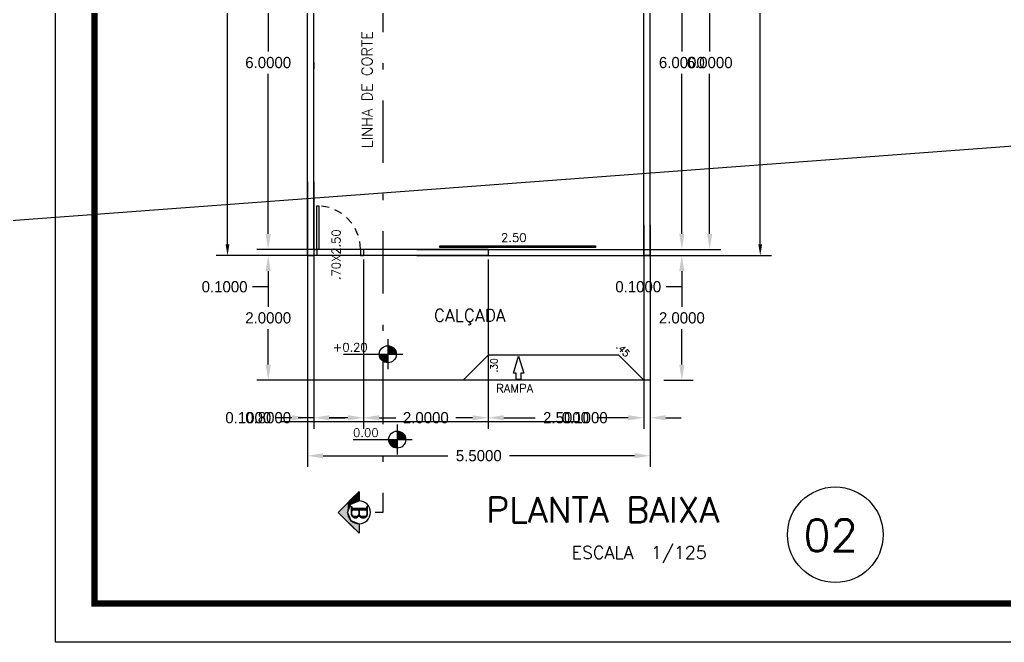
# Model space of a CAD drawing. Extents: x 1223 to 2114, y 507 to 973.
# Drawn here: x 1572.47 to 1588.27, y 606.01 to 616 of the extents above; entities that cross this region are included whole.
import ezdxf

# ---------------------------------------------------------------- set-up
doc = ezdxf.new("R2010")
doc.units = 0
doc.header["$MEASUREMENT"] = 0
doc.linetypes.add('DASHDOTX2', pattern=[2, 1, -0.5, 0, -0.5])
doc.linetypes.add('HIDDEN2', pattern=[0.1875, 0.125, -0.0625])
doc.layers.get('0').update_dxf_attribs({"linetype": 'CONTINUOUS'})
doc.layers.get('DEFPOINTS').update_dxf_attribs({"linetype": 'CONTINUOUS'})
for name, color, linetype in [('DIVERSOS', 2, 'CONTINUOUS'), ('JANELAS', 8, 'CONTINUOUS'), ('JANELAS_INTERNO', 2, 'CONTINUOUS'), ('PAREDE', 2, 'CONTINUOUS'), ('PAREDES', 2, 'CONTINUOUS'), ('PORTAS', 4, 'CONTINUOUS'), ('PROJECAO', 7, 'HIDDEN2')]:
    doc.layers.add(name, color=color, linetype=linetype)
doc.styles.add('PADRAO_TXT', font='romans.shx')
doc.styles.add('PADRAO_TXT2', font='romant', dxfattribs={"height": 0.6})
doc.styles.add('ROMANS', font='romans', dxfattribs={"height": 0.1})
doc.dimstyles.get("Standard").update_dxf_attribs({"dimtxt": 0.18, "dimasz": 0.18, "dimexe": 0.18, "dimexo": 0.0625, "dimgap": 0.09, "dimtad": 0, "dimtih": 1, "dimtoh": 1, "dimdec": 4, "dimzin": 0, "dimdsep": 46, "dimtxsty": 'Standard', "dimcen": 0.09, "dimadec": 0, "dimazin": 0, "dimtfac": 1, "dimtdec": 4, "dimtofl": 0, "dimtmove": 0, "dimatfit": 3, "dimfxl": 0, "dimtolj": 1, "dimtzin": 0, "dimarcsym": 0})

# ---------------------------------------------------------------- blocks, each defined once
blk = doc.blocks.new('*D529')
at = {"layer": 'DEFPOINTS', "color": 0, "transparency": 16777216}
for p in [(1578.782, 612.315), (1578.782, 612.215), (1583.098, 612.215)]:
    blk.add_point(p, dxfattribs=at)
at = {"layer": 'PAREDE', "color": 7, "lineweight": -2, "transparency": 16777216}
for p, q in [((1583.098, 612.565), (1583.098, 612.815)), ((1583.098, 611.965), (1583.098, 611.715)), ((1583.098, 611.715), (1582.848, 611.715))]:
    blk.add_line(p, q, dxfattribs=at)
at = {"layer": 'PAREDE', "color": 0, "lineweight": -2, "transparency": 16777216}
for p, q in [((1578.844, 612.315), (1583.278, 612.315)), ((1578.844, 612.215), (1583.278, 612.215))]:
    blk.add_line(p, q, dxfattribs=at)
at = {"layer": 'PAREDE', "color": 7, "transparency": 16777216}
for points in [[(1583.056, 612.565), (1583.14, 612.565), (1583.098, 612.315)], [(1583.056, 611.965), (1583.14, 611.965), (1583.098, 612.215)]]:
    blk.add_solid(points, dxfattribs=at)
at = {"layer": 'PAREDE', "color": 0, "transparency": 16777216, "insert": (1582.398, 611.715), "char_height": 0.18, "attachment_point": 5}
blk.add_mtext('\\A1;0.1000', dxfattribs=at)
blk = doc.blocks.new('*D531')
at = {"layer": 'DEFPOINTS', "color": 0, "transparency": 16777216}
for p in [(1577.089, 611.215), (1582.589, 611.215), (1577.089, 609.002)]:
    blk.add_point(p, dxfattribs=at)
at = {"layer": 'PAREDE', "color": 0, "lineweight": -2, "transparency": 16777216}
for p, q in [((1577.089, 611.153), (1577.089, 608.822)), ((1582.589, 611.153), (1582.589, 608.822))]:
    blk.add_line(p, q, dxfattribs=at)
at = {"layer": 'PAREDE', "color": 7, "lineweight": -2, "transparency": 16777216}
for p, q in [((1577.339, 609.002), (1579.344, 609.002)), ((1582.339, 609.002), (1580.334, 609.002))]:
    blk.add_line(p, q, dxfattribs=at)
at = {"layer": 'PAREDE', "color": 7, "transparency": 16777216}
for points in [[(1577.339, 609.043), (1577.339, 608.96), (1577.089, 609.002)], [(1582.339, 609.043), (1582.339, 608.96), (1582.589, 609.002)]]:
    blk.add_solid(points, dxfattribs=at)
at = {"layer": 'PAREDE', "color": 0, "transparency": 16777216, "insert": (1579.839, 609.002), "char_height": 0.18, "attachment_point": 5}
blk.add_mtext('\\A1;5.5000', dxfattribs=at)
blk = doc.blocks.new('*D532')
at = {"layer": 'DEFPOINTS', "color": 0, "transparency": 16777216}
for p in [(1578.782, 612.215), (1582.747, 610.215), (1583.098, 610.215)]:
    blk.add_point(p, dxfattribs=at)
at = {"layer": 'PAREDE', "color": 0, "lineweight": -2, "transparency": 16777216}
for p, q in [((1578.844, 612.215), (1583.278, 612.215)), ((1582.809, 610.215), (1583.278, 610.215))]:
    blk.add_line(p, q, dxfattribs=at)
at = {"layer": 'PAREDE', "color": 7, "lineweight": -2, "transparency": 16777216}
for p, q in [((1583.098, 611.965), (1583.098, 611.395)), ((1583.098, 610.465), (1583.098, 611.035))]:
    blk.add_line(p, q, dxfattribs=at)
at = {"layer": 'PAREDE', "color": 7, "transparency": 16777216}
for points in [[(1583.056, 611.965), (1583.14, 611.965), (1583.098, 612.215)], [(1583.056, 610.465), (1583.14, 610.465), (1583.098, 610.215)]]:
    blk.add_solid(points, dxfattribs=at)
at = {"layer": 'PAREDE', "color": 0, "transparency": 16777216, "insert": (1583.098, 611.215), "char_height": 0.18, "attachment_point": 5}
blk.add_mtext('\\A1;2.0000', dxfattribs=at)
blk = doc.blocks.new('*D533')
at = {"layer": 'DEFPOINTS', "color": 0, "transparency": 16777216}
for p in [(1582.489, 612.774), (1579.989, 612.215), (1579.989, 609.612)]:
    blk.add_point(p, dxfattribs=at)
at = {"layer": 'PAREDE', "color": 0, "lineweight": -2, "transparency": 16777216}
for p, q in [((1582.489, 612.712), (1582.489, 609.432)), ((1579.989, 612.153), (1579.989, 609.432))]:
    blk.add_line(p, q, dxfattribs=at)
at = {"layer": 'PAREDE', "color": 7, "lineweight": -2, "transparency": 16777216}
for p, q in [((1580.239, 609.612), (1580.744, 609.612)), ((1582.239, 609.612), (1581.734, 609.612))]:
    blk.add_line(p, q, dxfattribs=at)
at = {"layer": 'PAREDE', "color": 7, "transparency": 16777216}
for points in [[(1580.239, 609.653), (1580.239, 609.57), (1579.989, 609.612)], [(1582.239, 609.653), (1582.239, 609.57), (1582.489, 609.612)]]:
    blk.add_solid(points, dxfattribs=at)
at = {"layer": 'PAREDE', "color": 0, "transparency": 16777216, "insert": (1581.239, 609.612), "char_height": 0.18, "attachment_point": 5}
blk.add_mtext('\\A1;2.5000', dxfattribs=at)
blk = doc.blocks.new('*D538')
at = {"layer": 'DEFPOINTS', "color": 0, "transparency": 16777216}
for p in [(1582.489, 612.774), (1582.589, 612.774), (1582.489, 609.612)]:
    blk.add_point(p, dxfattribs=at)
at = {"layer": 'PAREDE', "color": 0, "lineweight": -2, "transparency": 16777216}
for p, q in [((1582.489, 612.712), (1582.489, 609.432)), ((1582.589, 612.712), (1582.589, 609.432))]:
    blk.add_line(p, q, dxfattribs=at)
at = {"layer": 'PAREDE', "color": 7, "lineweight": -2, "transparency": 16777216}
for p, q in [((1582.239, 609.612), (1581.989, 609.612)), ((1582.839, 609.612), (1583.089, 609.612))]:
    blk.add_line(p, q, dxfattribs=at)
at = {"layer": 'PAREDE', "color": 7, "transparency": 16777216}
for points in [[(1582.239, 609.653), (1582.239, 609.57), (1582.489, 609.612)], [(1582.839, 609.653), (1582.839, 609.57), (1582.589, 609.612)]]:
    blk.add_solid(points, dxfattribs=at)
at = {"layer": 'PAREDE', "color": 0, "transparency": 16777216, "insert": (1581.539, 609.612), "char_height": 0.18, "attachment_point": 5}
blk.add_mtext('\\A1;0.1000', dxfattribs=at)
blk = doc.blocks.new('*D553')
at = {"layer": 'DEFPOINTS', "color": 0, "transparency": 16777216}
for p in [(1578.589, 612.215), (1576.459, 610.215), (1578.589, 610.215)]:
    blk.add_point(p, dxfattribs=at)
at = {"layer": 'PAREDE', "color": 0, "lineweight": -2, "transparency": 16777216}
for p, q in [((1578.527, 612.215), (1576.279, 612.215)), ((1578.527, 610.215), (1576.279, 610.215))]:
    blk.add_line(p, q, dxfattribs=at)
at = {"layer": 'PAREDE', "color": 7, "lineweight": -2, "transparency": 16777216}
for p, q in [((1576.459, 611.965), (1576.459, 611.395)), ((1576.459, 610.465), (1576.459, 611.035))]:
    blk.add_line(p, q, dxfattribs=at)
at = {"layer": 'PAREDE', "color": 7, "transparency": 16777216}
for points in [[(1576.417, 611.965), (1576.5, 611.965), (1576.459, 612.215)], [(1576.417, 610.465), (1576.5, 610.465), (1576.459, 610.215)]]:
    blk.add_solid(points, dxfattribs=at)
at = {"layer": 'PAREDE', "color": 0, "transparency": 16777216, "insert": (1576.459, 611.215), "char_height": 0.18, "attachment_point": 5}
blk.add_mtext('\\A1;2.0000', dxfattribs=at)
blk = doc.blocks.new('*D554')
at = {"layer": 'DEFPOINTS', "color": 0, "transparency": 16777216}
for p in [(1577.989, 612.215), (1579.989, 612.215), (1577.989, 609.612)]:
    blk.add_point(p, dxfattribs=at)
at = {"layer": 'PAREDE', "color": 0, "lineweight": -2, "transparency": 16777216}
for p, q in [((1577.989, 612.153), (1577.989, 609.432)), ((1579.989, 612.153), (1579.989, 609.432))]:
    blk.add_line(p, q, dxfattribs=at)
at = {"layer": 'PAREDE', "color": 7, "lineweight": -2, "transparency": 16777216}
for p, q in [((1578.239, 609.612), (1578.509, 609.612)), ((1579.739, 609.612), (1579.469, 609.612))]:
    blk.add_line(p, q, dxfattribs=at)
at = {"layer": 'PAREDE', "color": 7, "transparency": 16777216}
for points in [[(1578.239, 609.653), (1578.239, 609.57), (1577.989, 609.612)], [(1579.739, 609.653), (1579.739, 609.57), (1579.989, 609.612)]]:
    blk.add_solid(points, dxfattribs=at)
at = {"layer": 'PAREDE', "color": 0, "transparency": 16777216, "insert": (1578.989, 609.612), "char_height": 0.18, "attachment_point": 5}
blk.add_mtext('\\A1;2.0000', dxfattribs=at)
blk = doc.blocks.new('*D555')
at = {"layer": 'DEFPOINTS', "color": 0, "transparency": 16777216}
for p in [(1577.189, 613.463), (1577.989, 612.215), (1577.189, 609.612)]:
    blk.add_point(p, dxfattribs=at)
at = {"layer": 'PAREDE', "color": 0, "lineweight": -2, "transparency": 16777216}
for p, q in [((1577.189, 613.4), (1577.189, 609.432)), ((1577.989, 612.153), (1577.989, 609.432))]:
    blk.add_line(p, q, dxfattribs=at)
at = {"layer": 'PAREDE', "color": 7, "lineweight": -2, "transparency": 16777216}
for p, q in [((1577.189, 609.612), (1576.939, 609.612)), ((1577.739, 609.612), (1577.439, 609.612))]:
    blk.add_line(p, q, dxfattribs=at)
at = {"layer": 'PAREDE', "color": 7, "transparency": 16777216}
for points in [[(1577.439, 609.653), (1577.439, 609.57), (1577.189, 609.612)], [(1577.739, 609.653), (1577.739, 609.57), (1577.989, 609.612)]]:
    blk.add_solid(points, dxfattribs=at)
at = {"layer": 'PAREDE', "color": 0, "transparency": 16777216, "insert": (1576.459, 609.612), "char_height": 0.18, "attachment_point": 5}
blk.add_mtext('\\A1;0.8000', dxfattribs=at)
blk = doc.blocks.new('*D556')
at = {"layer": 'DEFPOINTS', "color": 0, "transparency": 16777216}
for p in [(1577.089, 613.463), (1577.189, 613.463), (1577.089, 609.612)]:
    blk.add_point(p, dxfattribs=at)
at = {"layer": 'PAREDE', "color": 0, "lineweight": -2, "transparency": 16777216}
for p, q in [((1577.089, 613.4), (1577.089, 609.432)), ((1577.189, 613.4), (1577.189, 609.432))]:
    blk.add_line(p, q, dxfattribs=at)
at = {"layer": 'PAREDE', "color": 7, "lineweight": -2, "transparency": 16777216}
for p, q in [((1576.839, 609.612), (1576.589, 609.612)), ((1577.439, 609.612), (1577.689, 609.612))]:
    blk.add_line(p, q, dxfattribs=at)
at = {"layer": 'PAREDE', "color": 7, "transparency": 16777216}
for points in [[(1576.839, 609.653), (1576.839, 609.57), (1577.089, 609.612)], [(1577.439, 609.653), (1577.439, 609.57), (1577.189, 609.612)]]:
    blk.add_solid(points, dxfattribs=at)
at = {"layer": 'PAREDE', "color": 0, "transparency": 16777216, "insert": (1576.139, 609.612), "char_height": 0.18, "attachment_point": 5}
blk.add_mtext('\\A1;0.1000', dxfattribs=at)
blk = doc.blocks.new('*D559')
at = {"layer": 'DEFPOINTS', "color": 0, "transparency": 16777216}
for p in [(1576.459, 612.215), (1578.589, 612.315), (1578.589, 612.215)]:
    blk.add_point(p, dxfattribs=at)
at = {"layer": 'PAREDE', "color": 7, "lineweight": -2, "transparency": 16777216}
for p, q in [((1576.459, 612.565), (1576.459, 612.815)), ((1576.459, 611.965), (1576.459, 611.715)), ((1576.459, 611.715), (1576.209, 611.715))]:
    blk.add_line(p, q, dxfattribs=at)
at = {"layer": 'PAREDE', "color": 0, "lineweight": -2, "transparency": 16777216}
for p, q in [((1578.527, 612.315), (1576.279, 612.315)), ((1578.527, 612.215), (1576.279, 612.215))]:
    blk.add_line(p, q, dxfattribs=at)
at = {"layer": 'PAREDE', "color": 7, "transparency": 16777216}
for points in [[(1576.417, 612.565), (1576.5, 612.565), (1576.459, 612.315)], [(1576.417, 611.965), (1576.5, 611.965), (1576.459, 612.215)]]:
    blk.add_solid(points, dxfattribs=at)
at = {"layer": 'PAREDE', "color": 0, "transparency": 16777216, "insert": (1575.759, 611.715), "char_height": 0.18, "attachment_point": 5}
blk.add_mtext('\\A1;0.1000', dxfattribs=at)
blk = doc.blocks.new('*D574')
at = {"color": 0, "lineweight": -2, "transparency": 16777216}
for p, q in [((1582.116, 618.315), (1583.724, 618.315)), ((1582.652, 612.315), (1583.724, 612.315))]:
    blk.add_line(p, q, dxfattribs=at)
at = {"color": 7, "lineweight": -2, "transparency": 16777216}
for p, q in [((1583.544, 618.065), (1583.544, 615.495)), ((1583.544, 612.565), (1583.544, 615.135))]:
    blk.add_line(p, q, dxfattribs=at)
at = {"color": 7, "transparency": 16777216}
for points in [[(1583.502, 618.065), (1583.586, 618.065), (1583.544, 618.315)], [(1583.502, 612.565), (1583.586, 612.565), (1583.544, 612.315)]]:
    blk.add_solid(points, dxfattribs=at)
at = {"layer": 'DEFPOINTS', "color": 0, "transparency": 16777216}
for p in [(1582.053, 618.315), (1582.589, 612.315), (1583.544, 612.315)]:
    blk.add_point(p, dxfattribs=at)
at = {"color": 0, "transparency": 16777216, "insert": (1583.544, 615.315), "char_height": 0.18, "attachment_point": 5}
blk.add_mtext('\\A1;6.0000', dxfattribs=at)
blk = doc.blocks.new('SETA4')
at = {"layer": 'DIVERSOS'}
blk.add_lwpolyline([(-0.15, 0), (0.15, 0), (0.15, 0.422), (0.33, 0.422), (0, 1.5), (-0.33, 0.422), (-0.15, 0.422)], close=True, dxfattribs=at)
blk = doc.blocks.new('*U204')
at = {"layer": 'JANELAS', "linetype": 'Continuous'}
for p, q in [((1578.53, 609.398), (1578.53, 609.358)), ((1578.627, 609.358), (1578.53, 609.398)), ((1578.392, 609.261), (1578.433, 609.164)), ((1578.53, 609.358), (1578.53, 609.261)), ((1578.53, 609.261), (1578.53, 609.164)), ((1578.627, 609.358), (1578.667, 609.261)), ((1578.53, 609.123), (1578.433, 609.164)), ((1578.53, 609.164), (1578.53, 609.123))]:
    blk.add_line(p, q, dxfattribs=at)
for points in [[(1578.53, 609.398), (1578.53, 609.358), (1578.627, 609.358)], [(1578.392, 609.261), (1578.433, 609.164), (1578.53, 609.164)], [(1578.53, 609.358), (1578.53, 609.261), (1578.667, 609.261)]]:
    blk.add_solid(points, dxfattribs=at)
at = {"layer": 'JANELAS', "linetype": 'Continuous', "extrusion": (0, 0, -1)}
for points in [[(-1578.392, 609.261), (-1578.53, 609.261), (-1578.53, 609.164)], [(-1578.53, 609.358), (-1578.627, 609.358), (-1578.667, 609.261)], [(-1578.433, 609.164), (-1578.53, 609.164), (-1578.53, 609.123)]]:
    blk.add_solid(points, dxfattribs=at)
blk = doc.blocks.new('*U205')
at = {"layer": 'JANELAS', "linetype": 'Continuous'}
for p, q in [((1578.241, 610.631), (1578.282, 610.534)), ((1578.379, 610.769), (1578.379, 610.729)), ((1578.476, 610.729), (1578.379, 610.769)), ((1578.379, 610.729), (1578.379, 610.631)), ((1578.379, 610.631), (1578.379, 610.534)), ((1578.476, 610.729), (1578.516, 610.631)), ((1578.379, 610.494), (1578.282, 610.534)), ((1578.379, 610.534), (1578.379, 610.494))]:
    blk.add_line(p, q, dxfattribs=at)
for points in [[(1578.241, 610.631), (1578.282, 610.534), (1578.379, 610.534)], [(1578.379, 610.769), (1578.379, 610.729), (1578.476, 610.729)], [(1578.379, 610.729), (1578.379, 610.631), (1578.516, 610.631)]]:
    blk.add_solid(points, dxfattribs=at)
at = {"layer": 'JANELAS', "linetype": 'Continuous', "extrusion": (0, 0, -1)}
for points in [[(-1578.241, 610.631), (-1578.379, 610.631), (-1578.379, 610.534)], [(-1578.379, 610.729), (-1578.476, 610.729), (-1578.516, 610.631)], [(-1578.282, 610.534), (-1578.379, 610.534), (-1578.379, 610.494)]]:
    blk.add_solid(points, dxfattribs=at)
blk = doc.blocks.new('*U13')
at = {"layer": 'DIVERSOS', "linetype": 'Continuous'}
for p, q in [((0, 0.334), (-0.15, 0.184)), ((0.15, 0.184), (0, 0.334)), ((-0.15, 0.184), (-0.204, 0.13)), ((0, 0.184), (-0.13, 0.13)), ((0, 0.184), (0.13, 0.13)), ((0.15, 0.184), (0.204, 0.13)), ((-0.204, 0.13), (-0.334, 0)), ((-0.13, 0.13), (-0.184, 0)), ((0.13, 0.13), (0.184, 0)), ((0.204, 0.13), (0.334, 0))]:
    blk.add_line(p, q, dxfattribs=at)
for points in [[(0, 0.334), (-0.15, 0.184), (0.15, 0.184)], [(-0.15, 0.184), (-0.204, 0.13), (-0.13, 0.13)], [(0, 0.184), (0.13, 0.13), (0.204, 0.13)], [(-0.204, 0.13), (-0.334, 0), (-0.184, 0)], [(0.13, 0.13), (0.184, 0), (0.334, 0)]]:
    blk.add_solid(points, dxfattribs=at)
at = {"layer": 'DIVERSOS', "linetype": 'Continuous', "extrusion": (0, 0, -1)}
for points in [[(0.15, 0.184), (0, 0.184), (0.13, 0.13)], [(0, 0.184), (-0.15, 0.184), (-0.204, 0.13)], [(0.204, 0.13), (0.13, 0.13), (0.184, 0)], [(-0.13, 0.13), (-0.204, 0.13), (-0.334, 0)]]:
    blk.add_solid(points, dxfattribs=at)
blk = doc.blocks.new('CORTE_B')
at = {"layer": 'DIVERSOS'}
for p, q in [((-0.334, 0), (0, 0.334)), ((0, 0.334), (0.334, 0)), ((-0.334, 0), (-0.184, 0)), ((0.184, 0), (0.334, 0))]:
    blk.add_line(p, q, dxfattribs=at)
blk.add_circle((0, 0), 0.184, dxfattribs=at)
at = {"layer": 'DIVERSOS', "linetype": 'Continuous'}
blk.add_blockref('*U13', (0, 0), dxfattribs=at)
at = {"layer": 'DIVERSOS', "style": 'PADRAO_TXT2'}
blk.add_text('B', height=0.25, dxfattribs=at).set_placement((-0.118, -0.131))
blk = doc.blocks.new('*D579')
at = {"color": 0, "lineweight": -2, "transparency": 16777216}
for p, q in [((1581.67, 618.315), (1583.278, 618.315)), ((1582.205, 612.315), (1583.278, 612.315))]:
    blk.add_line(p, q, dxfattribs=at)
at = {"color": 7, "lineweight": -2, "transparency": 16777216}
for p, q in [((1583.098, 618.065), (1583.098, 615.495)), ((1583.098, 612.565), (1583.098, 615.135))]:
    blk.add_line(p, q, dxfattribs=at)
at = {"color": 7, "transparency": 16777216}
for points in [[(1583.056, 618.065), (1583.14, 618.065), (1583.098, 618.315)], [(1583.056, 612.565), (1583.14, 612.565), (1583.098, 612.315)]]:
    blk.add_solid(points, dxfattribs=at)
at = {"layer": 'DEFPOINTS', "color": 0, "transparency": 16777216}
for p in [(1581.607, 618.315), (1582.143, 612.315), (1583.098, 612.315)]:
    blk.add_point(p, dxfattribs=at)
at = {"color": 0, "transparency": 16777216, "insert": (1583.098, 615.315), "char_height": 0.18, "attachment_point": 5}
blk.add_mtext('\\A1;6.0000', dxfattribs=at)
blk = doc.blocks.new('*D580')
at = {"layer": 'DEFPOINTS', "color": 0, "transparency": 16777216}
for p in [(1574.921, 618.315), (1576.459, 618.315), (1577.189, 612.315)]:
    blk.add_point(p, dxfattribs=at)
at = {"layer": 'PAREDE', "color": 0, "lineweight": -2, "transparency": 16777216}
for p, q in [((1574.984, 618.315), (1576.639, 618.315)), ((1577.127, 612.315), (1576.279, 612.315))]:
    blk.add_line(p, q, dxfattribs=at)
at = {"layer": 'PAREDE', "color": 7, "lineweight": -2, "transparency": 16777216}
for p, q in [((1576.459, 618.065), (1576.459, 615.495)), ((1576.459, 612.565), (1576.459, 615.135))]:
    blk.add_line(p, q, dxfattribs=at)
at = {"layer": 'PAREDE', "color": 7, "transparency": 16777216}
for points in [[(1576.417, 618.065), (1576.5, 618.065), (1576.459, 618.315)], [(1576.417, 612.565), (1576.5, 612.565), (1576.459, 612.315)]]:
    blk.add_solid(points, dxfattribs=at)
at = {"layer": 'PAREDE', "color": 0, "transparency": 16777216, "insert": (1576.459, 615.315), "char_height": 0.18, "attachment_point": 5}
blk.add_mtext('\\A1;6.0000', dxfattribs=at)
blk = doc.blocks.new('*D582')
at = {"layer": 'DEFPOINTS', "color": 0, "transparency": 16777216}
for p in [(1582.589, 641.115), (1584.356, 641.115), (1582.589, 612.215)]:
    blk.add_point(p, dxfattribs=at)
at = {"layer": 'PAREDE', "color": 0, "lineweight": -2, "transparency": 16777216}
for p, q in [((1582.652, 641.115), (1584.536, 641.115)), ((1582.652, 612.215), (1584.536, 612.215))]:
    blk.add_line(p, q, dxfattribs=at)
at = {"layer": 'PAREDE', "color": 7, "lineweight": -2, "transparency": 16777216}
for p, q in [((1584.356, 640.935), (1584.356, 626.845)), ((1584.356, 612.395), (1584.356, 626.485))]:
    blk.add_line(p, q, dxfattribs=at)
at = {"layer": 'PAREDE', "color": 7, "transparency": 16777216}
for points in [[(1584.326, 640.935), (1584.386, 640.935), (1584.356, 641.115)], [(1584.326, 612.395), (1584.386, 612.395), (1584.356, 612.215)]]:
    blk.add_solid(points, dxfattribs=at)
at = {"layer": 'PAREDE', "color": 0, "transparency": 16777216, "insert": (1584.356, 626.665), "char_height": 0.18, "attachment_point": 5}
blk.add_mtext('\\A1;28.9000', dxfattribs=at)
blk = doc.blocks.new('*D583')
at = {"layer": 'DEFPOINTS', "color": 0, "transparency": 16777216}
for p in [(1577.1, 641.664), (1575.806, 612.216), (1577.089, 612.215)]:
    blk.add_point(p, dxfattribs=at)
at = {"layer": 'PAREDE', "color": 0, "lineweight": -2, "transparency": 16777216}
for p, q in [((1577.037, 641.664), (1575.637, 641.665)), ((1577.027, 612.215), (1575.626, 612.216))]:
    blk.add_line(p, q, dxfattribs=at)
at = {"layer": 'PAREDE', "color": 7, "lineweight": -2, "transparency": 16777216}
for p, q in [((1575.817, 641.485), (1575.812, 627.12)), ((1575.806, 612.396), (1575.812, 626.76))]:
    blk.add_line(p, q, dxfattribs=at)
at = {"layer": 'PAREDE', "color": 7, "transparency": 16777216}
for points in [[(1575.787, 641.485), (1575.847, 641.485), (1575.817, 641.665)], [(1575.776, 612.396), (1575.836, 612.396), (1575.806, 612.216)]]:
    blk.add_solid(points, dxfattribs=at)
at = {"layer": 'PAREDE', "color": 0, "transparency": 16777216, "insert": (1575.812, 626.94), "char_height": 0.18, "attachment_point": 5}
blk.add_mtext('\\A1;29.4489', dxfattribs=at)

msp = doc.modelspace()

# ---------------------------------------------------------------- linework, layer by layer
msp.add_lwpolyline([(1599.29431, 606.00545), (1573.04431, 606.00545), (1573.04431, 643.13045), (1599.29431, 643.13045)], close=True)
at = {"const_width": 0.1}
msp.add_lwpolyline([(1597.79431, 606.63045), (1573.66931, 606.63045), (1573.66931, 642.50545), (1597.79431, 642.50545)], close=True, dxfattribs=at)
at = {"layer": 'JANELAS'}
for p, q in [((1577.08905, 612.21547), (1577.08905, 610.21547)), ((1582.58905, 612.21547), (1582.58905, 610.21547)), ((1578.37884, 610.87321), (1578.37884, 610.38976)), ((1577.66937, 610.63148), (1578.62069, 610.63148)), ((1579.98905, 610.61547), (1579.58905, 610.21547)), ((1582.08905, 610.61547), (1579.98905, 610.61547)), ((1582.08905, 610.61547), (1582.48905, 610.21547)), ((1582.58905, 610.21547), (1577.08905, 610.21547)), ((1581.45403, 609.54846), (1576.65205, 609.54846)), ((1578.52992, 609.50255), (1578.52992, 609.0191)), ((1577.82044, 609.26083), (1578.77177, 609.26083))]:
    msp.add_line(p, q, dxfattribs=at)
for centre, radius in [((1578.37884, 610.63148), 0.13746), ((1578.52992, 609.26083), 0.13746), ((1585.56072, 607.73268), 0.76764)]:
    msp.add_circle(centre, radius, dxfattribs=at)
at = {"layer": 'JANELAS_INTERNO'}
msp.add_line((1516.64871, 608.62187), (2113.74782, 653.18983), dxfattribs=at)
at = {"layer": 'PAREDE'}
for p, q in [((1577.08905, 612.21547), (1577.08905, 641.66547)), ((1582.58905, 612.21547), (1582.58905, 641.11547)), ((1582.48905, 612.21547), (1582.48905, 622.91547)), ((1577.18905, 612.31547), (1577.18905, 618.31547)), ((1577.18905, 615.31547), (1577.18905, 615.21547)), ((1577.08905, 612.21547), (1577.18905, 612.21547)), ((1577.18905, 612.31547), (1577.18905, 612.21547)), ((1579.98905, 612.31547), (1577.98905, 612.31547)), ((1577.98905, 612.31547), (1577.98905, 612.21547)), ((1579.98905, 612.21547), (1577.98905, 612.21547)), ((1579.98905, 612.31547), (1579.98905, 612.21547)), ((1582.58905, 612.21547), (1582.48905, 612.21547))]:
    msp.add_line(p, q, dxfattribs=at)
at = {"layer": 'PORTAS'}
for points in [[(1577.23905, 612.31547), (1577.23905, 613.01547), (1577.26905, 613.01547), (1577.26905, 612.31547)], [(1581.71335, 612.37547), (1581.71335, 612.34547), (1579.21335, 612.34547), (1579.21335, 612.37547)]]:
    msp.add_lwpolyline(points, close=True, dxfattribs=at)
for points in [[(1577.18905, 612.31547), (1577.23905, 612.31547), (1577.23905, 612.21547), (1577.18905, 612.21547)], [(1577.98905, 612.31547), (1577.93905, 612.31547), (1577.93905, 612.21547), (1577.98905, 612.21547)]]:
    msp.add_lwpolyline(points, dxfattribs=at)
at = {"layer": 'PROJECAO', "linetype": 'DASHDOTX2'}
msp.add_line((1578.30143, 642.00641), (1578.30143, 608.09274), dxfattribs=at)
at = {"layer": 'PROJECAO'}
msp.add_line((1578.30143, 608.09274), (1578.10143, 608.09274), dxfattribs=at)
msp.add_arc((1577.23905, 612.31547), 0.7, 0, 90, dxfattribs=at)

# ---------------------------------------------------------------- block references
at = {"layer": 'JANELAS', "linetype": 'Continuous'}
for name in ['*U205', '*U204']:
    msp.add_blockref(name, (0, 0), dxfattribs=at)
at = {"layer": 'PAREDE', "xscale": -0.25, "yscale": 0.25, "zscale": 0.25}
msp.add_blockref('SETA4', (1580.47751, 610.2239), dxfattribs=at)
at = {"layer": 'PAREDE', "xscale": -1, "rotation": 90}
msp.add_blockref('CORTE_B', (1577.91722, 608.09274), dxfattribs=at)

# ---------------------------------------------------------------- texts
at = {"layer": 'JANELAS', "style": 'PADRAO_TXT'}
for s, height, rotation, p in [('LINHA DE CORTE', 0.17, 90, (1578.13116, 613.94135)), ('.70X2.50', 0.136, 90, (1577.61677, 611.82214)), ('.45', 0.1088, 315, (1582.03376, 610.74406)), ('.30', 0.1088, 90, (1580.13776, 610.33496))]:
    msp.add_text(s, height=height, rotation=rotation, dxfattribs=at).set_placement(p)
at = {"layer": 'JANELAS'}
for s, height, style, p in [('2.50', 0.136, 'PADRAO_TXT', (1580.19672, 612.43717)), ('+0.20', 0.136, 'PADRAO_TXT', (1577.49636, 610.67557)), ('RAMPA', 0.136, 'PADRAO_TXT', (1580.1177, 610.01557)), ('0.00', 0.136, 'PADRAO_TXT', (1577.82229, 609.30491)), (' ESCALA  1/125', 0.2047032, 'ROMANS', (1581.18904, 607.34571))]:
    msp.add_text(s, height=height, dxfattribs=dict(at, style=style)).set_placement(p)
at = {"layer": 'PAREDE'}
for s, height, style, p in [('CALÇADA', 0.2, 'PADRAO_TXT', (1579.11833, 611.15746)), ('02', 0.511758, 'ROMANS', (1585.0476, 607.46706))]:
    msp.add_text(s, height=height, dxfattribs=dict(at, style=style)).set_placement(p)
at = {"layer": 'PAREDES', "style": 'ROMANS'}
msp.add_text('PLANTA BAIXA', height=0.4094064, dxfattribs=at).set_placement((1579.95859, 607.92749))

# ---------------------------------------------------------------- dimensions: what is measured, and where the dimension line sits
for base, p1, p2, picture, middle in [((1583.09784, 612.31547), (1581.60706, 618.31547), (1582.14292, 612.31547), '*D579', (1583.09784, 615.31547)), ((1583.54396, 612.31547), (1582.05319, 618.31547), (1582.58905, 612.31547), '*D574', (1583.54396, 615.31547))]:
    dim = msp.add_linear_dim(base=base, p1=p1, p2=p2, angle=90, dimstyle='Standard', override={"dimasz": 0.25, "dimlfac": 1, "dimclrd": 7})
    dim.commit()
    dim.dimension.update_dxf_attribs({"geometry": picture, "text_midpoint": middle})
at = {"layer": 'PAREDE'}
for p1, p2, distance, picture, middle in [((1577.09999, 641.66438), (1577.08905, 612.21547), -1.28276, '*D583', (1575.81176, 626.9404)), ((1582.58905, 612.21547), (1582.58905, 641.11547), -1.76664, '*D582', (1584.35569, 626.66547))]:
    dim = msp.add_aligned_dim(p1=p1, p2=p2, distance=distance, dimstyle='Standard', override={"dimclrd": 7}, dxfattribs=at)
    dim.commit()
    dim.dimension.update_dxf_attribs({"geometry": picture, "text_midpoint": middle})
for base, p1, p2, angle, picture, middle in [((1576.4586, 618.31547), (1577.18905, 612.31547), (1574.92135, 618.31547), 90, '*D580', (1576.4586, 615.31547)), ((1577.08905, 609.61162), (1577.18905, 613.46296), (1577.08905, 613.46296), 180, '*D556', (1576.13905, 609.61162)), ((1577.18905, 609.61162), (1577.98905, 612.21547), (1577.18905, 613.46296), 180, '*D555', (1576.45905, 609.61162)), ((1576.4586, 612.21547), (1578.58905, 612.31547), (1578.58905, 612.21547), 90, '*D559', (1575.7586, 611.71547)), ((1583.09784, 612.21547), (1578.78196, 612.31547), (1578.78196, 612.21547), 90, '*D529', (1582.39784, 611.71547)), ((1579.98905, 609.61162), (1582.48905, 612.77446), (1579.98905, 612.21547), 180, '*D533', (1581.23905, 609.61162)), ((1582.48905, 609.61162), (1582.58905, 612.77446), (1582.48905, 612.77446), 180, '*D538', (1581.53905, 609.61162)), ((1576.4586, 610.21547), (1578.58905, 612.21547), (1578.58905, 610.21547), 90, '*D553', (1576.4586, 611.21547)), ((1577.98905, 609.61162), (1579.98905, 612.21547), (1577.98905, 612.21547), 180, '*D554', (1578.98905, 609.61162)), ((1583.09784, 610.21547), (1578.78196, 612.21547), (1582.74692, 610.21547), 90, '*D532', (1583.09784, 611.21547)), ((1577.08905, 609.00164), (1582.58905, 611.21547), (1577.08905, 611.21547), 180, '*D531', (1579.83905, 609.00164))]:
    dim = msp.add_linear_dim(base=base, p1=p1, p2=p2, angle=angle, dimstyle='Standard', override={"dimasz": 0.25, "dimlfac": 1, "dimclrd": 7}, dxfattribs=at)
    dim.commit()
    dim.dimension.update_dxf_attribs({"geometry": picture, "text_midpoint": middle})

doc.saveas('drawing.dxf')
